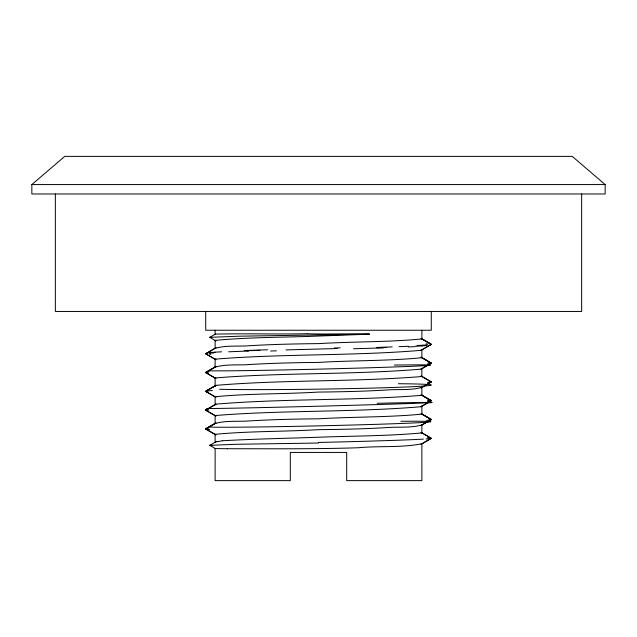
<?xml version="1.0" encoding="UTF-8"?>
<svg xmlns="http://www.w3.org/2000/svg" width="637" height="637" viewBox="0 0 637 637"><rect width="100%" height="100%" fill="white"/><g stroke="black" fill="none" stroke-linecap="round" stroke-linejoin="round"><path stroke-width="0.96" d="M215.139 448.456L215.115 480.624L290.305 480.624L290.305 452.429L346.695 452.429L346.695 480.624L421.885 480.624L421.861 443.742L421.272 443.893M215.728 366.976L215.115 367.135L215.139 359.157C282.916 353.639 352.994 356.075 421.033 350.334L431.257 344.41L421.033 338.358M215.728 348.176L215.115 348.335L215.139 340.365C245.436 337.53 277.262 337.363 308.165 336.44M215.728 423.366L215.115 423.525L215.139 415.547C282.916 410.029 352.994 412.465 421.033 406.725L431.058 400.92A112.582 2.986 0 0 0 431.074 400.546L421.033 394.749M215.728 385.775L215.115 385.926L215.139 377.956C282.916 372.438 352.994 374.867 421.033 369.134L431.058 363.329A112.582 2.986 0 0 0 431.074 362.955L421.033 357.158M210.536 445.518L209.756 445.343L215.967 441.744L218.642 441.529M31.85 184.571L64.743 156.376L572.257 156.376L605.15 184.571L605.15 193.974L31.85 193.974L31.85 184.571L605.15 184.571M215.967 397.321L205.942 391.524A112.582 2.986 0 0 1 205.966 391.15L215.967 385.353C284.006 379.612 354.084 382.041 421.861 376.523L421.861 368.56L421.033 369.134M215.967 416.12L205.942 410.324A112.582 2.986 0 0 1 205.926 409.949L215.967 404.145C284.014 398.412 354.1 400.824 421.885 395.33L421.861 387.352C412.434 390.107 401.589 389.422 391.604 389.701C367.278 391.277 342.889 391.827 318.5 392.066C284.158 394.144 248.86 393.459 215.115 396.747L215.115 404.726L215.728 404.567M215.728 442.166L215.115 442.317L215.115 434.338C248.86 431.05 284.158 431.735 318.5 429.657C342.889 429.426 367.278 428.868 391.604 427.3C401.589 427.021 412.434 427.698 421.861 424.951L421.861 432.913C390.959 435.788 358.599 435.955 327.084 436.91C292.176 438.288 257.181 438.774 222.369 440.764M227.305 448.727C270.972 448.703 314.845 449.189 358.591 447.739C379.501 445.749 401.557 447.899 421.861 443.742M215.115 348.335C224.55 345.572 235.403 346.265 245.396 345.979C269.722 344.41 294.111 343.853 318.5 343.622C352.842 341.543 388.132 342.22 421.885 338.94L421.885 330.245M215.115 367.135C224.55 364.364 235.403 365.057 245.396 364.778C269.722 363.201 294.111 362.652 318.5 362.413C352.842 360.343 388.14 361.02 421.885 357.731L421.885 349.753L421.272 349.912M215.115 385.926L215.967 385.353M215.115 404.726L215.967 404.145M215.115 423.525C224.55 420.754 235.403 421.447 245.396 421.168C269.722 419.592 294.111 419.042 318.5 418.804C352.842 416.733 388.132 417.41 421.885 414.122L421.885 406.143L421.272 406.302M421.885 349.753L421.033 350.334M421.885 406.143L421.033 406.725M209.78 445.335L236.303 444.284L318.5 443.026M215.967 359.73L205.743 353.806L215.967 347.754M215.967 441.744L215.473 442.046M215.33 334.114C245.428 333.414 276.546 334.353 307.042 333.732M215.967 366.554L205.942 372.35A112.582 2.986 0 0 0 205.926 372.725L215.967 378.529M215.967 434.92L205.942 429.115A112.582 2.986 0 0 1 205.926 428.741L215.967 422.944M421.033 387.925L431.058 382.128A112.582 2.986 0 0 0 431.034 381.754L421.033 375.949M421.033 425.516L431.058 419.719A112.582 2.986 0 0 0 431.034 419.345L421.033 413.548M421.033 444.315L431.058 438.519A112.582 2.986 0 0 0 431.034 438.145L421.033 432.34M215.967 340.938L209.756 337.331L215.402 334.067M205.743 353.678L215.648 347.961M205.743 372.478L215.402 366.904M215.648 366.753L205.942 372.35A112.502 2.962 -0.2 0 1 207.654 371.976M205.743 391.277L215.402 385.696M205.942 391.15L215.648 385.552M205.743 410.069L215.648 404.352M205.743 428.868L215.402 423.294M205.942 428.741L215.648 423.143M421.352 350.135L431.058 344.537L430.071 344.784M421.352 368.927L431.058 363.329A112.502 2.962 -0.2 0 1 430.015 363.584M421.352 387.726L431.058 382.128A112.502 2.962 -0.2 0 1 430.126 382.375M421.352 406.525L431.058 400.92A112.502 2.962 -0.2 0 1 430.126 401.175M421.598 425.174L431.058 419.719M421.598 443.965L431.058 438.519M209.756 337.331L240.173 336.177L369.46 334.17C348.773 333.39 328.079 334.433 307.392 333.74M421.861 368.56L421.272 368.704M421.861 387.352L421.272 387.503M421.861 424.951L421.272 425.094M205.942 353.559L206.929 353.304M219.056 441.409L222.225 440.788M369.46 334.17L308.507 336.432M227.178 448.743L215.33 448.567M299.693 349.546L337.307 348.543M211.986 445.645L211.333 445.597M211.11 337.562L209.844 337.387M430.071 343.908L431.058 344.155L421.352 338.558L431.257 344.283M206.929 354.18L205.942 353.933M215.473 448.631L209.756 445.343M430.015 362.7A112.502 2.962 0.2 0 1 431.034 362.955L421.352 357.357L431.257 363.082M431.257 381.874L421.352 376.156L421.861 376.523M431.058 400.546L421.352 394.948L431.257 400.673M429.211 418.971A112.502 2.962 0.2 0 1 431.034 419.345L421.352 413.747L431.257 419.472M431.257 438.264L421.352 432.539L421.861 432.913M205.743 353.806L215.648 359.531L215.139 359.157M205.743 372.605L215.648 378.33L215.139 377.956M205.743 391.397L215.648 397.122L215.115 396.747M205.743 410.196L215.648 415.921L215.139 415.547M205.743 428.996L215.648 434.721L215.115 434.338M215.648 340.731L215.139 340.365M215.115 330.245L215.139 334.218M581.653 193.974L581.653 311.453L55.347 311.453L55.347 193.974M431.281 311.453L431.281 330.245L205.719 330.245L205.719 311.453M400.816 421.288A112.845 1.616 -1.3 0 1 374.421 424.385A112.845 1.616 -1.3 0 1 210.21 427.101M430.923 419.719A112.908 2.938 -0.3 0 1 426.599 420.348M423.438 439.108A112.837 1.441 -1.3 0 1 318.492 442.46M430.174 438.519A112.908 2.906 -0.4 0 1 426.042 439.012M427.347 437.762A112.908 2.906 0.4 0 1 430.174 438.137M398.451 383.721A112.845 2.524 -0.8 0 1 386.126 387.694A112.845 2.524 -0.8 0 1 219.598 389.263M428.908 381.372A112.908 2.938 0.3 0 1 430.923 381.754M429.521 382.375A113.322 2.914 -0.4 0 1 427.483 382.63M246.599 350.788A112.645 2.007 -1.2 0 1 259.952 350.35M244.218 350.541A112.837 1.712 -1.3 0 1 267.659 349.785M394.343 365.073A112.845 1.29 -1.4 0 1 375.257 367.597A112.845 1.29 -1.4 0 1 208.434 370.758M377.215 403.293A112.845 0.741 -1.5 0 1 379.811 404.487A112.845 0.741 -1.5 0 1 206.587 408.405M285.965 349.92A112.924 0.741 -1.5 0 1 299.756 349.546M205.727 428.741A112.908 2.97 -0.2 0 1 208.514 428.112M206.826 391.15A112.908 2.906 -0.4 0 1 212.432 390.529M205.727 409.949A112.908 2.97 -0.2 0 1 208.514 409.312M209.557 353.296A113.322 2.803 -0.6 0 1 213.881 352.93M207.129 371.976A113.322 2.954 -0.3 0 1 209.024 371.721M207.097 352.938A113.004 2.843 -0.5 0 1 210.298 352.556M209.653 429.497A112.908 2.906 0.4 0 1 206.826 429.123M206.874 410.57A112.502 2.962 0.2 0 1 205.918 410.324M207.129 391.898A113.322 2.954 0.3 0 1 206.484 391.779M206.985 391.779A112.502 2.962 0.2 0 1 205.966 391.524M208.403 410.698A113.322 2.914 0.4 0 1 207.479 410.57M206.985 372.979A112.502 2.962 0.2 0 1 205.966 372.725M208.403 373.107A113.322 2.914 0.4 0 1 207.479 372.979M210.839 354.315A113.322 2.803 0.6 0 1 209.557 354.196M429.521 363.584A113.322 2.914 -0.4 0 1 427.483 363.831M426.917 345.517A113.123 2.707 -0.6 0 1 421.893 345.907M422.849 345.174A113.004 2.628 -0.8 0 1 417.004 345.541M422.188 345.883A112.94 2.524 -0.8 0 1 415.332 346.281M429.521 401.175A113.322 2.914 -0.4 0 1 427.483 401.421M427.443 344.792A113.322 2.803 -0.6 0 1 423.119 345.166M428.597 362.58A113.322 2.914 0.4 0 1 429.521 362.7M210.083 352.572A113.123 2.707 -0.6 0 1 215.107 352.181M270.637 351.011A112.916 1.218 -1.4 0 1 276.402 350.844M248.502 351.051A112.86 2.046 -1.1 0 0 234.679 351.552A112.845 2.301 -1 0 0 228.667 351.799M214.812 352.205A112.94 2.524 -0.8 0 1 221.668 351.807M408.333 346.289A112.845 2.301 -1 0 1 399.049 346.663M414.711 346.639A112.86 2.516 -0.9 0 1 408.413 346.942M392.201 346.91A112.916 1.752 -1.2 0 1 376.865 347.412M386.141 347.444A112.645 2.007 -1.2 0 1 377.048 347.738M427.347 400.171A112.908 2.906 0.4 0 1 430.174 400.546M383.617 347.85A112.924 1.385 -1.4 0 1 353.567 348.765M340.222 347.81A112.837 0.478 -1.5 0 1 334.306 347.969M426.161 343.773A113.322 2.803 0.6 0 1 427.443 343.892"/></g></svg>
